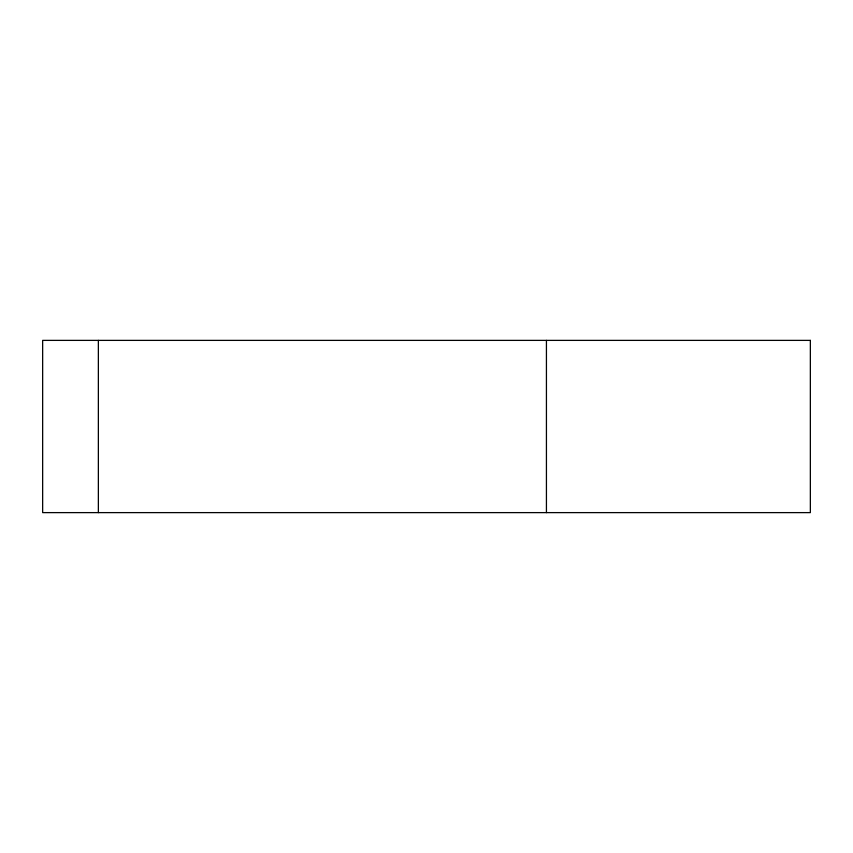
<?xml version="1.0" encoding="UTF-8"?>
<svg xmlns="http://www.w3.org/2000/svg" width="853" height="853" viewBox="0 0 853 853"><rect width="100%" height="100%" fill="white"/><g stroke="black" fill="none" stroke-linecap="round" stroke-linejoin="round"><path stroke-width="1.28" d="M546.432 340.379L546.432 512.621M98.362 340.379L98.362 512.621M810.35 340.379L42.65 340.379L42.65 512.621L810.35 512.621L810.35 340.379"/></g></svg>
